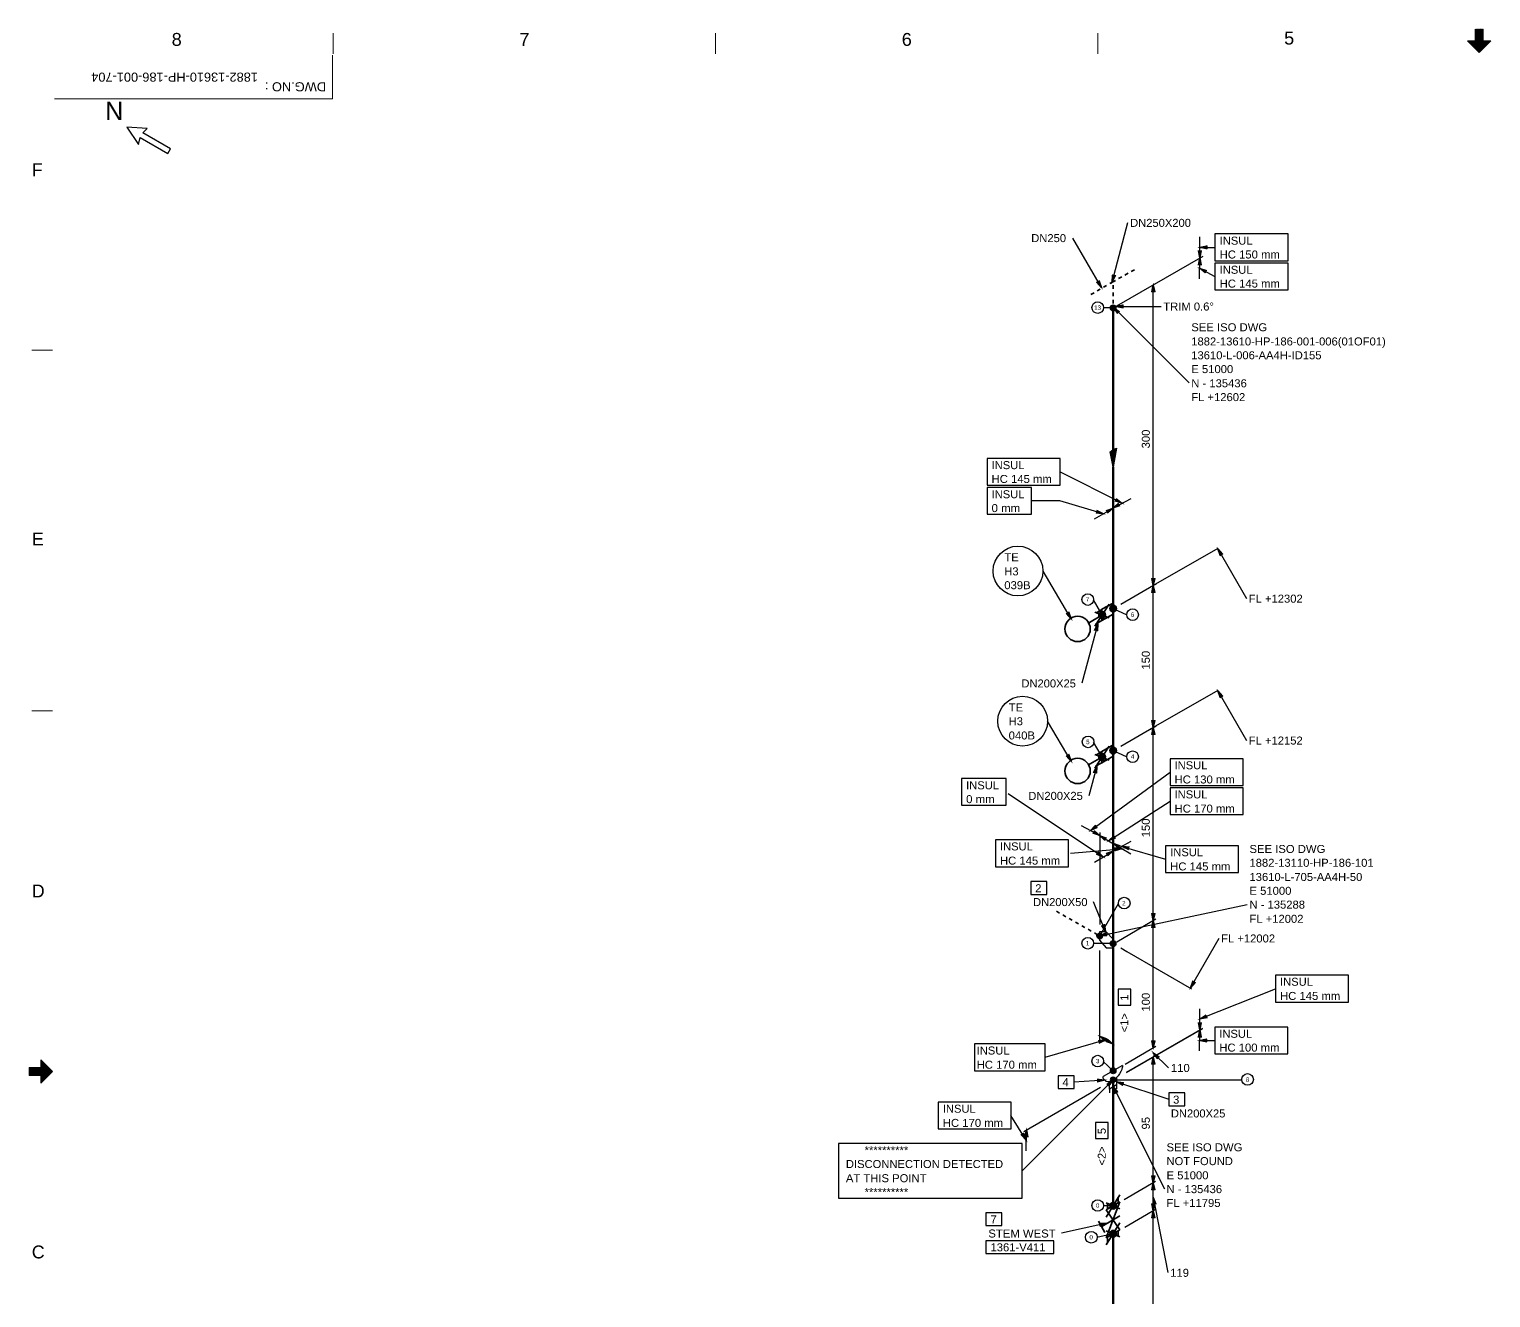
# Model space of a CAD drawing. Header units: inches. Extents: x 18 to 823, y 11 to 584.
# Drawn here: x 18.1 to 419.9, y 235.2 to 583.9 of the extents above; entities that cross this region are included whole.
import ezdxf
from ezdxf.enums import TextEntityAlignment as Align

# ---------------------------------------------------------------- set-up
doc = ezdxf.new("R2010")
doc.units = ezdxf.units.IN
doc.header["$MEASUREMENT"] = 0
for name, color, linetype in [('BG 0 -1', 7, 'Continuous'), ('DIMLINES', 7, 'Continuous'), ('DIMTEXT', 7, 'Continuous'), ('FITTINGS', 7, 'Continuous'), ('FRAME', 7, 'Continuous'), ('ISOTEXT', 7, 'Continuous'), ('PIPE', 7, 'Continuous'), ('WELDS', 7, 'Continuous')]:
    doc.layers.add(name, color=color, linetype=linetype)
doc.styles.add('Arial', font='arial.ttf')

msp = doc.modelspace()

# ---------------------------------------------------------------- hatches: boundary and pattern name
at = {"layer": 'DIMLINES', "linetype": 'Continuous'}
for points in [[(339.56, 523), (339.96, 521.08), (340.36, 523)], [(341.88, 524.36), (339.96, 523.96), (341.88, 523.56)], [(340.36, 519.16), (339.96, 521.08), (339.56, 519.16)], [(341.72, 517.64), (339.88, 518.2), (341.4, 517)], [(327.56, 511.72), (327.16, 513.64), (326.76, 511.72)], [(316.76, 454.2), (318.6, 453.64), (317.08, 454.84)], [(311.56, 450.92), (313.48, 450.76), (311.72, 451.64)], [(314.68, 451), (316.12, 452.28), (314.28, 451.64)], [(317.48, 453.56), (316.04, 452.28), (317.88, 452.92)], [(326.76, 432.92), (327.16, 431), (327.56, 432.92)], [(327.56, 429.08), (327.16, 431), (326.76, 429.08)], [(326.76, 393.88), (327.16, 391.96), (327.56, 393.88)], [(327.56, 390.04), (327.16, 391.96), (326.76, 390.04)], [(311.16, 365.08), (309.88, 363.64), (311.64, 364.44)], [(310.6, 362.92), (312.44, 362.28), (311, 363.56)], [(314.2, 361.64), (312.36, 362.28), (313.8, 361)], [(316.28, 362.2), (314.84, 360.84), (316.68, 361.56)], [(311.64, 357.08), (313.48, 356.36), (312.12, 357.72)], [(314.68, 356.76), (316.12, 358.04), (314.28, 357.4)], [(317.88, 359.56), (316.04, 360.2), (317.48, 358.92)], [(317.48, 359.32), (316.04, 358.04), (317.88, 358.68)], [(316.68, 358.12), (318.52, 358.68), (316.6, 358.92)], [(320.44, 359.16), (318.52, 359.32), (320.28, 358.44)], [(326.76, 340.84), (327.16, 338.92), (327.56, 340.84)], [(327.56, 337), (327.16, 338.92), (326.76, 337)], [(339.56, 310.84), (339.96, 308.92), (340.36, 310.84)], [(341.56, 312.92), (339.96, 311.88), (341.88, 312.2)], [(312.36, 305.24), (314.12, 306.12), (312.2, 305.96)], [(314.2, 306.52), (312.36, 307.16), (313.8, 305.88)], [(314.2, 305.64), (316.04, 305), (314.6, 306.28)], [(326.76, 305.88), (327.16, 303.96), (327.56, 305.88)], [(340.36, 306.92), (339.96, 308.84), (339.56, 306.92)], [(341.8, 306.36), (339.88, 305.96), (341.8, 305.56)], [(327.56, 299.48), (327.16, 301.4), (326.76, 299.48)], [(328.76, 301.48), (327.16, 302.6), (328.28, 301)], [(292.68, 279.48), (292.28, 281.4), (291.88, 279.48)], [(290.84, 280.04), (292.2, 278.6), (291.48, 280.44)], [(326.76, 268.76), (327.16, 266.84), (327.56, 268.76)], [(327.56, 264.92), (327.16, 266.84), (326.76, 264.92)], [(327.88, 261.08), (327.16, 262.92), (327.16, 261)], [(326.76, 261.08), (327.16, 259.16), (327.56, 261.08)], [(327.56, 257.24), (327.16, 259.16), (326.76, 257.24)]]:
    msp.add_hatch(color=2, dxfattribs=at).paths.add_polyline_path(points)
at = {"layer": 'ISOTEXT', "linetype": 'Continuous'}
for points in [[(311.64, 514.36), (312.92, 512.92), (312.28, 514.76)], [(315.96, 516.36), (315.88, 514.44), (316.76, 516.2)], [(317.8, 506.36), (316.2, 507.48), (317.32, 505.88)], [(318.76, 508.12), (316.84, 507.72), (318.76, 507.32)], [(346.2, 439.64), (344.92, 441.08), (345.56, 439.24)], [(303.32, 423.32), (304.6, 421.88), (303.96, 423.72)], [(311.8, 418.6), (311.88, 420.52), (311, 418.76)], [(346.2, 400.6), (344.92, 402.04), (345.56, 400.2)], [(303.32, 384.2), (304.6, 382.76), (303.96, 384.6)], [(311.56, 379.48), (311.64, 381.4), (310.76, 379.64)], [(313, 337.48), (314.04, 335.88), (313.72, 337.8)], [(314.12, 335.56), (312.36, 334.76), (314.28, 334.76)], [(338.04, 322.28), (337.4, 320.44), (338.68, 321.88)], [(311.88, 294.6), (313.8, 295.08), (311.88, 295.32)], [(314.92, 293.48), (316.04, 295.08), (314.44, 293.96)], [(317.32, 291.8), (316.12, 293.32), (316.6, 291.4)], [(318.92, 294.36), (317, 294.6), (318.68, 293.64)], [(312.6, 254.92), (314.36, 255.72), (312.44, 255.72)]]:
    msp.add_hatch(color=2, dxfattribs=at).paths.add_polyline_path(points)
at = {"layer": 'WELDS', "linetype": 'Continuous'}
h = msp.add_hatch(color=7, dxfattribs=at)
edge = h.paths.add_edge_path()
edge.add_arc((316.12, 507.32), 0.76, 0, 360)
h = msp.add_hatch(color=7, dxfattribs=at)
edge = h.paths.add_edge_path()
edge.add_arc((313.08, 422.92), 0.92, 0, 360)
h = msp.add_hatch(color=7, dxfattribs=at)
edge = h.paths.add_edge_path()
edge.add_arc((316.12, 424.68), 0.92, 0, 360)
h = msp.add_hatch(color=7, dxfattribs=at)
edge = h.paths.add_edge_path()
edge.add_arc((316.12, 385.64), 0.92, 0, 360)
h = msp.add_hatch(color=7, dxfattribs=at)
edge = h.paths.add_edge_path()
edge.add_arc((313.08, 383.88), 0.92, 0, 360)
h = msp.add_hatch(color=7, dxfattribs=at)
edge = h.paths.add_edge_path()
edge.add_arc((312.44, 334.68), 0.76, 0, 360)
h = msp.add_hatch(color=7, dxfattribs=at)
edge = h.paths.add_edge_path()
edge.add_arc((316.12, 332.6), 0.76, 0, 360)
h = msp.add_hatch(color=7, dxfattribs=at)
edge = h.paths.add_edge_path()
edge.add_arc((316.12, 297.64), 0.76, 0, 360)
h = msp.add_hatch(color=7, dxfattribs=at)
edge = h.paths.add_edge_path()
edge.add_arc((316.12, 295.16), 0.72, 0, 360)
h = msp.add_hatch(color=7, dxfattribs=at)
edge = h.paths.add_edge_path()
edge.add_arc((316.12, 260.52), 0.92, 0, 360)
h = msp.add_hatch(color=7, dxfattribs=at)
edge = h.paths.add_edge_path()
edge.add_arc((316.12, 252.84), 0.92, 0, 360)

# ---------------------------------------------------------------- linework, layer by layer
at = {"layer": 'BG 0 -1', "color": 7, "linetype": 'Continuous', "lineweight": 9}
for p, q in [((101.7, 577.17), (101.7, 582.83)), ((206.83, 577.17), (206.83, 582.83)), ((311.95, 577.17), (311.95, 582.83)), ((415.69, 580.74), (415.69, 583.92)), ((415.69, 583.88), (417.82, 581.76)), ((415.69, 583.75), (417.82, 581.63)), ((415.69, 583.63), (417.82, 581.51)), ((415.69, 583.5), (417.82, 581.38)), ((415.69, 583.38), (417.82, 581.26)), ((415.69, 583.25), (417.82, 581.13)), ((415.69, 583.13), (417.82, 581.01)), ((415.69, 583), (417.82, 580.88)), ((415.69, 582.88), (417.82, 580.76)), ((415.69, 582.75), (418.83, 579.62)), ((415.69, 582.63), (418.76, 579.56)), ((415.78, 583.92), (417.82, 581.88)), ((415.91, 583.92), (417.82, 582.01)), ((416.03, 583.92), (417.82, 582.13)), ((416.16, 583.92), (417.82, 582.26)), ((416.28, 583.92), (417.82, 582.38)), ((416.41, 583.92), (417.82, 582.51)), ((416.53, 583.92), (417.82, 582.63)), ((416.66, 583.92), (417.82, 582.76)), ((416.76, 577.56), (416.76, 583.22)), ((416.78, 583.92), (417.82, 582.88)), ((416.91, 583.92), (417.82, 583.01)), ((417.03, 583.92), (417.82, 583.13)), ((417.16, 583.92), (417.82, 583.26)), ((417.28, 583.92), (417.82, 583.38)), ((417.41, 583.92), (417.82, 583.51)), ((417.53, 583.92), (417.82, 583.63)), ((417.66, 583.92), (417.82, 583.76)), ((417.78, 583.92), (417.82, 583.88)), ((417.82, 580.74), (417.82, 583.92)), ((413.57, 580.74), (415.69, 580.74)), ((416.76, 577.55), (413.57, 580.74)), ((413.59, 580.74), (416.76, 577.56)), ((413.71, 580.74), (416.83, 577.62)), ((413.84, 580.74), (416.89, 577.68)), ((413.96, 580.74), (416.95, 577.75)), ((414.09, 580.74), (417.01, 577.81)), ((414.21, 580.74), (417.08, 577.87)), ((414.34, 580.74), (417.14, 577.93)), ((414.46, 580.74), (417.2, 578)), ((414.59, 580.74), (417.26, 578.06)), ((414.71, 580.74), (417.33, 578.12)), ((414.84, 580.74), (417.39, 578.18)), ((414.96, 580.74), (417.45, 578.25)), ((415.09, 580.74), (417.51, 578.31)), ((415.21, 580.74), (417.58, 578.37)), ((415.34, 580.74), (417.64, 578.44)), ((415.46, 580.74), (417.7, 578.5)), ((415.59, 580.74), (417.76, 578.56)), ((415.69, 582.5), (418.7, 579.5)), ((415.69, 582.38), (418.64, 579.44)), ((415.69, 582.25), (418.58, 579.37)), ((415.69, 582.13), (418.51, 579.31)), ((415.69, 582), (418.45, 579.25)), ((415.69, 581.88), (418.39, 579.19)), ((415.69, 581.75), (418.33, 579.12)), ((415.69, 581.63), (418.26, 579.06)), ((415.69, 581.5), (418.2, 579)), ((415.69, 581.38), (418.14, 578.94)), ((415.69, 581.25), (418.08, 578.87)), ((415.69, 581.13), (418.01, 578.81)), ((415.69, 581), (417.95, 578.75)), ((415.69, 580.88), (417.89, 578.69)), ((415.69, 580.75), (417.83, 578.62)), ((419.94, 580.74), (416.76, 577.55)), ((417.82, 580.74), (419.94, 580.74)), ((417.84, 580.74), (418.89, 579.69)), ((417.96, 580.74), (418.95, 579.75)), ((418.09, 580.74), (419.01, 579.81)), ((418.21, 580.74), (419.08, 579.87)), ((418.34, 580.74), (419.14, 579.94)), ((418.46, 580.74), (419.2, 580)), ((418.59, 580.74), (419.26, 580.06)), ((418.71, 580.74), (419.33, 580.12)), ((418.84, 580.74), (419.39, 580.19)), ((418.96, 580.74), (419.45, 580.25)), ((419.09, 580.74), (419.51, 580.31)), ((419.21, 580.74), (419.58, 580.37)), ((419.34, 580.74), (419.64, 580.44)), ((419.46, 580.74), (419.7, 580.5)), ((419.59, 580.74), (419.76, 580.56)), ((419.71, 580.74), (419.83, 580.62)), ((419.84, 580.74), (419.89, 580.69)), ((101.53, 564.78), (101.53, 576.75)), ((101.53, 564.78), (25.11, 564.78)), ((24.49, 495.71), (18.83, 495.71)), ((24.49, 396.57), (18.83, 396.57)), ((18.14, 296.95), (19.67, 298.49)), ((18.14, 296.83), (19.8, 298.49)), ((18.14, 296.7), (19.92, 298.49)), ((18.14, 296.58), (20.05, 298.49)), ((18.14, 296.45), (20.17, 298.49)), ((18.14, 298.49), (18.14, 296.37)), ((18.14, 298.45), (18.17, 298.49)), ((18.14, 298.33), (18.3, 298.49)), ((18.14, 298.2), (18.42, 298.49)), ((18.14, 298.08), (18.55, 298.49)), ((18.14, 297.95), (18.67, 298.49)), ((18.14, 297.83), (18.8, 298.49)), ((18.14, 297.7), (18.92, 298.49)), ((18.14, 297.58), (19.05, 298.49)), ((18.14, 297.45), (19.17, 298.49)), ((18.14, 297.33), (19.3, 298.49)), ((18.14, 297.2), (19.42, 298.49)), ((18.14, 297.08), (19.55, 298.49)), ((21.32, 298.49), (18.14, 298.49)), ((18.17, 296.37), (20.3, 298.49)), ((18.3, 296.37), (20.42, 298.49)), ((18.42, 296.37), (20.55, 298.49)), ((18.55, 296.37), (20.67, 298.49)), ((18.67, 296.37), (20.8, 298.49)), ((18.8, 296.37), (20.92, 298.49)), ((18.93, 296.37), (21.05, 298.49)), ((19.05, 296.37), (21.17, 298.49)), ((19.18, 296.37), (21.3, 298.49)), ((19.3, 296.37), (22.43, 299.5)), ((19.43, 296.37), (22.49, 299.43)), ((19.55, 296.37), (22.56, 299.37)), ((19.68, 296.37), (22.62, 299.31)), ((19.8, 296.37), (22.68, 299.25)), ((19.93, 296.37), (22.74, 299.18)), ((20.05, 296.37), (22.81, 299.12)), ((20.18, 296.37), (22.87, 299.06)), ((20.3, 296.37), (22.93, 299)), ((20.43, 296.37), (22.99, 298.93)), ((20.55, 296.37), (23.06, 298.87)), ((20.68, 296.37), (23.12, 298.81)), ((20.8, 296.37), (23.18, 298.75)), ((20.93, 296.37), (23.24, 298.68)), ((21.05, 296.37), (23.31, 298.62)), ((21.18, 296.37), (23.37, 298.56)), ((21.3, 296.37), (23.43, 298.5)), ((21.32, 300.61), (24.5, 297.43)), ((21.32, 298.49), (21.32, 300.61)), ((21.32, 300.51), (21.37, 300.56)), ((21.32, 300.39), (21.43, 300.5)), ((21.32, 300.26), (21.49, 300.43)), ((21.32, 300.14), (21.56, 300.37)), ((21.32, 300.01), (21.62, 300.31)), ((21.32, 299.89), (21.68, 300.25)), ((21.32, 299.76), (21.74, 300.18)), ((21.32, 299.63), (21.81, 300.12)), ((21.32, 299.51), (21.87, 300.06)), ((21.32, 299.38), (21.93, 300)), ((21.32, 299.26), (21.99, 299.93)), ((21.32, 299.13), (22.06, 299.87)), ((21.32, 299.01), (22.12, 299.81)), ((21.32, 298.88), (22.18, 299.75)), ((21.32, 298.76), (22.24, 299.68)), ((21.32, 298.63), (22.31, 299.62)), ((21.32, 298.51), (22.37, 299.56)), ((21.32, 296.26), (23.49, 298.43)), ((21.32, 296.13), (23.56, 298.37)), ((21.32, 296.01), (23.62, 298.31)), ((21.32, 295.88), (23.68, 298.25)), ((21.32, 295.76), (23.74, 298.18)), ((21.32, 295.63), (23.81, 298.12)), ((21.32, 295.51), (23.87, 298.06)), ((21.32, 295.38), (23.93, 298)), ((21.32, 295.26), (23.99, 297.93)), ((21.32, 295.13), (24.06, 297.87)), ((21.32, 295.01), (24.12, 297.81)), ((21.32, 294.88), (24.18, 297.75)), ((21.32, 294.76), (24.24, 297.68)), ((21.32, 294.63), (24.31, 297.62)), ((21.32, 294.51), (24.37, 297.56)), ((21.32, 294.38), (24.43, 297.5)), ((21.32, 294.26), (24.49, 297.43)), ((24.5, 297.43), (21.32, 294.24)), ((21.32, 296.37), (18.14, 296.37)), ((21.32, 294.24), (21.32, 296.37))]:
    msp.add_line(p, q, dxfattribs=at)
at = {"layer": 'DIMLINES', "color": 2, "linetype": 'Continuous', "lineweight": 30}
for p, q in [((339.96, 521.08), (339.96, 526.84)), ((364.2, 527.64), (344.12, 527.64)), ((344.12, 527.64), (344.12, 520.28)), ((364.2, 520.28), (364.2, 527.64)), ((339.96, 521.08), (339.56, 523)), ((339.56, 523), (340.36, 523)), ((339.96, 523.96), (341.88, 524.36)), ((341.88, 523.56), (339.96, 523.96)), ((339.96, 523.96), (344.12, 523.96)), ((340.36, 523), (339.96, 521.08)), ((341.88, 524.36), (341.88, 523.56)), ((340.76, 521.48), (317.08, 507.8)), ((339.56, 519.16), (339.96, 521.08)), ((340.36, 519.16), (339.56, 519.16)), ((339.88, 515.32), (339.96, 521.08)), ((339.96, 521.08), (340.36, 519.16)), ((344.12, 520.28), (364.2, 520.28)), ((364.2, 519.64), (344.12, 519.64)), ((344.12, 519.64), (344.12, 512.28)), ((364.2, 512.28), (364.2, 519.64)), ((339.88, 518.2), (341.72, 517.64)), ((341.4, 517), (339.88, 518.2)), ((339.88, 518.2), (344.12, 515.96)), ((341.72, 517.64), (341.4, 517)), ((326.76, 511.72), (327.16, 513.64)), ((327.56, 511.72), (326.76, 511.72)), ((327.16, 513.64), (327.56, 511.72)), ((327.16, 431), (327.16, 513.64)), ((344.12, 512.28), (364.2, 512.28)), ((301.56, 465.96), (281.48, 465.96)), ((281.48, 465.96), (281.48, 458.6)), ((318.6, 453.64), (301.48, 462.28)), ((301.56, 458.6), (301.56, 465.96)), ((281.48, 458.6), (301.56, 458.6)), ((293.72, 457.96), (281.48, 457.96)), ((281.48, 457.96), (281.48, 450.6)), ((301.48, 454.28), (293.64, 454.28)), ((293.72, 450.6), (293.72, 457.96)), ((313.48, 450.76), (301.48, 454.28)), ((316.04, 452.28), (321.08, 454.92)), ((316.76, 454.2), (317.08, 454.84)), ((318.6, 453.64), (316.76, 454.2)), ((317.08, 454.84), (318.6, 453.64)), ((281.48, 450.6), (293.72, 450.6)), ((311, 449.32), (316.12, 452.28)), ((311.56, 450.92), (311.72, 451.64)), ((313.48, 450.76), (311.56, 450.92)), ((311.72, 451.64), (313.48, 450.76)), ((314.28, 451.64), (316.12, 452.28)), ((314.68, 451), (314.28, 451.64)), ((316.12, 452.28), (314.68, 451)), ((316.04, 452.28), (317.48, 453.56)), ((317.88, 452.92), (316.04, 452.28)), ((316.12, 453.16), (316.12, 451.24)), ((316.12, 453.16), (316.12, 451.24)), ((317.48, 453.56), (317.88, 452.92)), ((327.24, 431.08), (345, 441.32)), ((318.2, 425.88), (327.24, 431.08)), ((327.96, 431.4), (326.36, 430.52)), ((327.16, 431), (326.76, 432.92)), ((326.76, 432.92), (327.56, 432.92)), ((326.76, 429.08), (327.16, 431)), ((327.56, 432.92), (327.16, 431)), ((327.16, 431), (327.56, 429.08)), ((327.16, 391.96), (327.16, 431)), ((327.56, 429.08), (326.76, 429.08)), ((327.24, 392.04), (345, 402.28)), ((327.16, 391.96), (326.76, 393.88)), ((326.76, 393.88), (327.56, 393.88)), ((327.56, 393.88), (327.16, 391.96)), ((318.2, 386.84), (327.24, 392.04)), ((327.96, 392.36), (326.36, 391.48)), ((326.76, 390.04), (327.16, 391.96)), ((327.56, 390.04), (326.76, 390.04)), ((327.16, 391.96), (327.56, 390.04)), ((327.16, 338.92), (327.16, 391.96)), ((351.88, 383.4), (331.8, 383.4)), ((331.8, 383.4), (331.8, 376.04)), ((351.88, 376.04), (351.88, 383.4)), ((286.68, 377.96), (274.44, 377.96)), ((274.44, 377.96), (274.44, 370.6)), ((286.68, 370.6), (286.68, 377.96)), ((309.88, 363.64), (331.8, 379.72)), ((331.8, 376.04), (351.88, 376.04)), ((351.88, 375.4), (331.8, 375.4)), ((331.8, 375.4), (331.8, 368.04)), ((351.88, 368.04), (351.88, 375.4)), ((274.44, 370.6), (286.68, 370.6)), ((314.84, 360.84), (331.8, 371.72)), ((331.8, 368.04), (351.88, 368.04)), ((307.32, 365.08), (312.44, 362.28)), ((309.88, 363.64), (311.16, 365.08)), ((311.64, 364.44), (309.88, 363.64)), ((310.6, 362.92), (311, 363.56)), ((312.44, 362.28), (310.6, 362.92)), ((311, 363.56), (312.44, 362.28)), ((311.16, 365.08), (311.64, 364.44)), ((312.36, 362.28), (314.2, 361.64)), ((313.8, 361), (312.36, 362.28)), ((312.36, 362.28), (317.32, 359.4)), ((312.44, 363.08), (312.44, 337.88)), ((314.2, 361.64), (313.8, 361)), ((314.84, 360.84), (316.28, 362.2)), ((316.28, 362.2), (316.68, 361.56)), ((303.88, 361.08), (283.8, 361.08)), ((283.8, 361.08), (283.8, 353.72)), ((303.88, 353.72), (303.88, 361.08)), ((311, 355), (316.12, 358.04)), ((311.64, 357.08), (312.12, 357.72)), ((312.12, 357.72), (313.48, 356.36)), ((314.28, 357.4), (316.12, 358.04)), ((316.12, 358.04), (314.68, 356.76)), ((316.68, 361.56), (314.84, 360.84)), ((316.04, 358.04), (321.08, 360.76)), ((316.04, 360.2), (317.88, 359.56)), ((317.48, 358.92), (316.04, 360.2)), ((316.04, 360.2), (321, 357.24)), ((316.04, 358.04), (317.48, 359.32)), ((317.88, 358.68), (316.04, 358.04)), ((316.12, 361.08), (316.12, 359.16)), ((316.68, 358.12), (316.6, 358.92)), ((316.6, 358.92), (318.52, 358.68)), ((318.52, 358.68), (316.68, 358.12)), ((317.88, 359.56), (317.48, 358.92)), ((317.48, 359.32), (317.88, 358.68)), ((318.52, 359.32), (320.44, 359.16)), ((320.28, 358.44), (318.52, 359.32)), ((318.52, 359.32), (330.52, 355.8)), ((320.44, 359.16), (320.28, 358.44)), ((350.6, 359.48), (330.52, 359.48)), ((330.52, 359.48), (330.52, 352.12)), ((350.6, 352.12), (350.6, 359.48)), ((283.8, 353.72), (303.88, 353.72)), ((313.48, 356.36), (311.64, 357.08)), ((314.68, 356.76), (314.28, 357.4)), ((330.52, 352.12), (350.6, 352.12)), ((327.88, 339.32), (317.16, 333)), ((327.16, 338.92), (326.76, 340.84)), ((326.76, 340.84), (327.56, 340.84)), ((326.76, 337), (327.16, 338.92)), ((327.56, 340.84), (327.16, 338.92)), ((327.16, 338.92), (327.56, 337)), ((327.16, 303.96), (327.16, 338.92)), ((327.56, 337), (326.76, 337)), ((312.44, 306.12), (312.44, 330.68)), ((318.2, 331.4), (319.88, 330.44)), ((319.88, 330.44), (337.64, 320.2)), ((380.84, 323.88), (360.76, 323.88)), ((360.76, 323.88), (360.76, 316.52)), ((380.84, 316.52), (380.84, 323.88)), ((339.96, 311.88), (360.76, 320.2)), ((339.96, 308.92), (339.96, 314.68)), ((360.76, 316.52), (380.84, 316.52)), ((339.96, 308.92), (339.56, 310.84)), ((339.56, 310.84), (340.36, 310.84)), ((339.96, 311.88), (341.56, 312.92)), ((341.88, 312.2), (339.96, 311.88)), ((340.36, 310.84), (339.96, 308.92)), ((341.56, 312.92), (341.88, 312.2)), ((364.12, 309.64), (344.04, 309.64)), ((344.04, 309.64), (344.04, 302.28)), ((364.12, 302.28), (364.12, 309.64)), ((314.12, 306.12), (297.32, 301.32)), ((312.2, 305.96), (314.12, 306.12)), ((312.36, 305.24), (312.2, 305.96)), ((312.36, 307.16), (314.2, 306.52)), ((313.8, 305.88), (312.36, 307.16)), ((312.36, 307.16), (316.04, 305)), ((314.12, 306.12), (312.36, 305.24)), ((314.2, 306.52), (313.8, 305.88)), ((314.2, 305.64), (314.6, 306.28)), ((316.04, 305), (314.2, 305.64)), ((314.6, 306.28), (316.04, 305)), ((316.12, 304.12), (316.12, 306.04)), ((340.68, 309.24), (319.72, 297.16)), ((340.68, 309.16), (319.72, 297.08)), ((327.16, 303.96), (326.76, 305.88)), ((326.76, 305.88), (327.56, 305.88)), ((327.56, 305.88), (327.16, 303.96)), ((339.56, 306.92), (339.96, 308.84)), ((340.36, 306.92), (339.56, 306.92)), ((339.88, 303.08), (339.96, 308.84)), ((339.88, 305.96), (341.8, 306.36)), ((341.8, 305.56), (339.88, 305.96)), ((339.88, 305.96), (344.04, 305.96)), ((339.96, 308.84), (340.36, 306.92)), ((341.8, 306.36), (341.8, 305.56)), ((297.48, 305), (278.04, 305)), ((278.04, 305), (278.04, 297.64)), ((297.48, 297.64), (297.48, 305)), ((327.88, 304.28), (319.4, 299.4)), ((326.76, 299.48), (327.16, 301.4)), ((327.16, 302.6), (328.76, 301.48)), ((328.28, 301), (327.16, 302.6)), ((327.16, 302.6), (331.32, 298.44)), ((327.16, 301.4), (327.56, 299.48)), ((327.16, 266.84), (327.16, 301.4)), ((328.76, 301.48), (328.28, 301)), ((344.04, 302.28), (364.12, 302.28)), ((278.04, 297.64), (297.48, 297.64)), ((327.56, 299.48), (326.76, 299.48)), ((291.56, 280.92), (312.68, 293.16)), ((288.12, 289), (268.04, 289)), ((268.04, 289), (268.04, 281.64)), ((292.2, 278.6), (288.04, 285.32)), ((288.12, 281.64), (288.12, 289)), ((268.04, 281.64), (288.12, 281.64)), ((291.88, 279.48), (292.28, 281.4)), ((292.2, 275.64), (292.28, 281.4)), ((292.28, 281.4), (292.68, 279.48)), ((290.84, 280.04), (291.48, 280.44)), ((292.2, 278.6), (290.84, 280.04)), ((291.48, 280.44), (292.2, 278.6)), ((292.68, 279.48), (291.88, 279.48)), ((327.8, 267.16), (319.16, 262.12)), ((327.16, 266.84), (326.76, 268.76)), ((326.76, 268.76), (327.56, 268.76)), ((326.76, 264.92), (327.16, 266.84)), ((327.56, 268.76), (327.16, 266.84)), ((327.16, 266.84), (327.56, 264.92)), ((327.16, 259.16), (327.16, 266.84)), ((327.56, 264.92), (326.76, 264.92)), ((327.16, 262.92), (327.88, 261.08)), ((327.16, 261), (327.16, 262.92)), ((327.16, 262.92), (331.16, 242.2)), ((327.96, 259.56), (319.32, 254.52)), ((327.16, 259.16), (326.76, 261.08)), ((326.76, 261.08), (327.56, 261.08)), ((326.76, 257.24), (327.16, 259.16)), ((327.56, 257.24), (326.76, 257.24)), ((327.56, 261.08), (327.16, 259.16)), ((327.88, 261.08), (327.16, 261)), ((327.16, 259.16), (327.56, 257.24)), ((327.16, 179.72), (327.16, 259.16))]:
    msp.add_line(p, q, dxfattribs=at)
at = {"layer": 'DIMLINES', "color": 2, "linetype": 'Continuous', "lineweight": 30, "const_width": 0.3}
for points in [[(341.88, 524.36), (339.96, 523.96), (341.88, 523.56)], [(339.56, 523), (339.96, 521.08), (340.36, 523)], [(341.72, 517.64), (339.88, 518.2), (341.4, 517)], [(340.36, 519.16), (339.96, 521.08), (339.56, 519.16)], [(327.56, 511.72), (327.16, 513.64), (326.76, 511.72)], [(316.76, 454.2), (318.6, 453.64), (317.08, 454.84)], [(311.56, 450.92), (313.48, 450.76), (311.72, 451.64)], [(314.68, 451), (316.12, 452.28), (314.28, 451.64)], [(317.48, 453.56), (316.04, 452.28), (317.88, 452.92)], [(326.76, 432.92), (327.16, 431), (327.56, 432.92)], [(327.56, 429.08), (327.16, 431), (326.76, 429.08)], [(326.76, 393.88), (327.16, 391.96), (327.56, 393.88)], [(327.56, 390.04), (327.16, 391.96), (326.76, 390.04)], [(311.16, 365.08), (309.88, 363.64), (311.64, 364.44)], [(310.6, 362.92), (312.44, 362.28), (311, 363.56)], [(314.2, 361.64), (312.36, 362.28), (313.8, 361)], [(316.28, 362.2), (314.84, 360.84), (316.68, 361.56)], [(311.64, 357.08), (313.48, 356.36), (312.12, 357.72)], [(314.68, 356.76), (316.12, 358.04), (314.28, 357.4)], [(317.88, 359.56), (316.04, 360.2), (317.48, 358.92)], [(317.48, 359.32), (316.04, 358.04), (317.88, 358.68)], [(316.68, 358.12), (318.52, 358.68), (316.6, 358.92)], [(320.44, 359.16), (318.52, 359.32), (320.28, 358.44)], [(326.76, 340.84), (327.16, 338.92), (327.56, 340.84)], [(327.56, 337), (327.16, 338.92), (326.76, 337)], [(341.56, 312.92), (339.96, 311.88), (341.88, 312.2)], [(339.56, 310.84), (339.96, 308.92), (340.36, 310.84)], [(340.36, 306.92), (339.96, 308.84), (339.56, 306.92)], [(314.2, 306.52), (312.36, 307.16), (313.8, 305.88)], [(312.36, 305.24), (314.12, 306.12), (312.2, 305.96)], [(314.2, 305.64), (316.04, 305), (314.6, 306.28)], [(326.76, 305.88), (327.16, 303.96), (327.56, 305.88)], [(341.8, 306.36), (339.88, 305.96), (341.8, 305.56)], [(328.76, 301.48), (327.16, 302.6), (328.28, 301)], [(327.56, 299.48), (327.16, 301.4), (326.76, 299.48)], [(292.68, 279.48), (292.28, 281.4), (291.88, 279.48)], [(290.84, 280.04), (292.2, 278.6), (291.48, 280.44)], [(326.76, 268.76), (327.16, 266.84), (327.56, 268.76)], [(327.56, 264.92), (327.16, 266.84), (326.76, 264.92)], [(326.76, 261.08), (327.16, 259.16), (327.56, 261.08)], [(327.88, 261.08), (327.16, 262.92), (327.16, 261)], [(327.56, 257.24), (327.16, 259.16), (326.76, 257.24)]]:
    msp.add_lwpolyline(points, close=True, dxfattribs=at)
at = {"layer": 'FITTINGS', "color": 7, "linetype": 'Continuous', "lineweight": 30}
for p, q in [((315.3, 467.8), (316.9, 468.7)), ((316.1, 463.6), (315.3, 467.8)), ((315.4, 467.8), (316.8, 468.6)), ((315.4, 467.8), (316.6, 468.6)), ((316.1, 464.1), (315.4, 467.8)), ((316.1, 464.6), (315.4, 467.8)), ((315.6, 467.9), (316.6, 468.5)), ((316.1, 465), (315.6, 467.9)), ((315.7, 468), (316.4, 468.4)), ((316.1, 465.4), (315.7, 468)), ((315.8, 468.1), (316.3, 468.4)), ((316.1, 465.8), (315.8, 468.1)), ((315.9, 468.2), (316.2, 468.3)), ((316.1, 466.3), (315.9, 468.2)), ((316.1, 466.7), (316, 468.2)), ((316, 468.2), (316.1, 468.2)), ((316.1, 468.2), (317, 468.8)), ((317, 468.8), (316.1, 463.6)), ((316.9, 468.7), (316.1, 464.1)), ((316.8, 468.6), (316.1, 464.6)), ((316.6, 468.6), (316.1, 465)), ((316.6, 468.5), (316.1, 465.4)), ((316.4, 468.4), (316.1, 465.8)), ((316.3, 468.4), (316.1, 466.3)), ((316.2, 468.3), (316.1, 466.7)), ((316.1, 468.2), (316.1, 463.6))]:
    msp.add_line(p, q, dxfattribs=at)
at = {"layer": 'FITTINGS', "color": 7, "linetype": 'Continuous', "lineweight": 35}
for p, q in [((316.1, 426.2), (313, 424.5)), ((316.1, 424.6), (316.1, 426.2)), ((313, 422.9), (309.2, 420.6)), ((313, 424.4), (311.4, 423.4)), ((313, 424.5), (313, 421.4)), ((313, 421.4), (316.1, 423.1)), ((316.1, 423.1), (316.1, 424.6)), ((313, 421.4), (311.3, 420.4)), ((316.1, 387.2), (313, 385.4)), ((316.1, 385.6), (316.1, 387.2)), ((313, 383.8), (309.2, 381.6)), ((313, 382.3), (311.3, 381.4)), ((313, 385.4), (311.4, 384.4)), ((313, 385.4), (313, 382.3)), ((313, 382.3), (316.1, 384.1)), ((316.1, 384.1), (316.1, 385.6)), ((318, 261.6), (314.2, 251.7)), ((317.5, 261.3), (314.6, 259.7)), ((316.1, 260.5), (318, 261.6)), ((317.5, 262.7), (317.5, 261.3)), ((318, 257.8), (313, 254.8)), ((314.2, 259.4), (316.1, 260.5)), ((318, 253.9), (314.2, 259.4)), ((314.6, 259.7), (314.6, 261.1)), ((313.8, 253.2), (312.1, 256.3)), ((314.2, 251.7), (318, 253.9)), ((314.6, 252), (317.5, 253.6)), ((317.5, 253.6), (317.5, 252.2)), ((314.6, 250.6), (314.6, 252))]:
    msp.add_line(p, q, dxfattribs=at)
for centre in [(306.36, 419.08), (306.36, 380.04)]:
    msp.add_circle(centre, 3.48, dxfattribs=at)
at = {"layer": 'FRAME', "color": 2, "linetype": 'Continuous', "lineweight": 30}
for p, q in [((45, 557), (48.2, 552.2)), ((50.6, 556.6), (45, 557)), ((49.4, 555.4), (50.6, 556.6)), ((57, 551), (49.4, 555.4)), ((48.2, 552.2), (48.6, 554.2)), ((48.6, 554.2), (56.2, 549.8)), ((56.2, 549.8), (57, 551))]:
    msp.add_line(p, q, dxfattribs=at)
at = {"layer": 'ISOTEXT', "color": 2, "linetype": 'Continuous', "lineweight": 30}
for p, q in [((315.88, 514.44), (320.2, 530.76)), ((312.92, 512.92), (305.08, 526.52)), ((311.64, 514.36), (312.28, 514.76)), ((312.92, 512.92), (311.64, 514.36)), ((312.28, 514.76), (312.92, 512.92)), ((315.88, 514.44), (315.96, 516.36)), ((316.76, 516.2), (315.88, 514.44)), ((315.96, 516.36), (316.76, 516.2)), ((316.12, 507.32), (313.4, 507.32)), ((316.2, 507.48), (337, 486.68)), ((316.2, 507.48), (317.8, 506.36)), ((317.32, 505.88), (316.2, 507.48)), ((316.84, 507.72), (318.76, 508.12)), ((316.84, 507.72), (329.32, 507.72)), ((318.76, 507.32), (316.84, 507.72)), ((317.8, 506.36), (317.32, 505.88)), ((318.76, 508.12), (318.76, 507.32)), ((344.92, 441.08), (352.76, 427.48)), ((344.92, 441.08), (346.2, 439.64)), ((345.56, 439.24), (344.92, 441.08)), ((346.2, 439.64), (345.56, 439.24)), ((304.6, 421.88), (296.84, 435)), ((313.08, 422.92), (310.68, 427.08)), ((303.32, 423.32), (303.96, 423.72)), ((304.6, 421.88), (303.32, 423.32)), ((303.96, 423.72), (304.6, 421.88)), ((316.12, 424.68), (319.88, 422.92)), ((311.88, 420.52), (307.56, 404.2)), ((311, 418.76), (311.88, 420.52)), ((311.8, 418.6), (311, 418.76)), ((311.88, 420.52), (311.8, 418.6)), ((344.92, 402.04), (352.76, 388.44)), ((344.92, 402.04), (346.2, 400.6)), ((345.56, 400.2), (344.92, 402.04)), ((346.2, 400.6), (345.56, 400.2)), ((304.6, 382.76), (298.12, 393.72)), ((313.08, 383.88), (310.76, 387.96)), ((303.32, 384.2), (303.96, 384.6)), ((304.6, 382.76), (303.32, 384.2)), ((303.96, 384.6), (304.6, 382.76)), ((316.12, 385.64), (319.88, 383.88)), ((311.64, 381.4), (309.48, 373.24)), ((310.76, 379.64), (311.64, 381.4)), ((311.56, 379.48), (310.76, 379.64)), ((311.64, 381.4), (311.56, 379.48)), ((287.24, 373.8), (313.48, 356.36)), ((304.44, 357.4), (318.52, 358.68)), ((297.88, 349.64), (293.48, 349.64)), ((293.48, 349.64), (293.48, 346.12)), ((297.88, 346.12), (297.88, 349.64)), ((293.48, 346.12), (297.88, 346.12)), ((314.04, 335.88), (310.76, 344.04)), ((312.36, 334.76), (353, 343.32)), ((312.44, 334.68), (317.56, 343.64)), ((313, 337.48), (313.72, 337.8)), ((313.72, 337.8), (314.04, 335.88)), ((312.36, 334.76), (314.12, 335.56)), ((314.28, 334.76), (312.36, 334.76)), ((314.04, 335.88), (313, 337.48)), ((314.12, 335.56), (314.28, 334.76)), ((337.4, 320.44), (345.24, 334.04)), ((316.12, 332.6), (310.68, 332.6)), ((337.4, 320.44), (338.04, 322.28)), ((338.68, 321.88), (337.4, 320.44)), ((338.04, 322.28), (338.68, 321.88)), ((321, 320.04), (317.48, 320.04)), ((317.48, 320.04), (317.48, 315.64)), ((321, 315.64), (321, 320.04)), ((317.48, 315.64), (321, 315.64)), ((316.12, 297.64), (313.4, 300.2)), ((316.04, 295.08), (291.08, 270.12)), ((305.4, 296.28), (301, 296.28)), ((301, 296.28), (301, 292.76)), ((313.8, 295.08), (305.32, 294.52)), ((305.4, 292.76), (305.4, 296.28)), ((311.88, 294.6), (311.88, 295.32)), ((311.88, 295.32), (313.8, 295.08)), ((313.8, 295.08), (311.88, 294.6)), ((314.44, 293.96), (316.04, 295.08)), ((314.92, 293.48), (314.44, 293.96)), ((316.04, 295.08), (314.92, 293.48)), ((316.12, 295.16), (351.48, 295.16)), ((316.12, 293.32), (330.2, 265.16)), ((316.12, 293.32), (317.32, 291.8)), ((316.6, 291.4), (316.12, 293.32)), ((317, 294.6), (331.4, 289.8)), ((317, 294.6), (318.92, 294.36)), ((318.68, 293.64), (317, 294.6)), ((318.92, 294.36), (318.68, 293.64)), ((301, 292.76), (305.4, 292.76)), ((317.32, 291.8), (316.6, 291.4)), ((335.8, 291.56), (331.4, 291.56)), ((331.4, 291.56), (331.4, 288.04)), ((335.8, 288.04), (335.8, 291.56)), ((331.4, 288.04), (335.8, 288.04)), ((314.76, 283.4), (311.24, 283.4)), ((311.24, 283.4), (311.24, 279)), ((314.76, 279), (314.76, 283.4)), ((291.08, 277.64), (240.6, 277.64)), ((240.6, 277.64), (240.6, 262.6)), ((291.08, 262.6), (291.08, 277.64)), ((311.24, 279), (314.76, 279)), ((240.6, 262.6), (291.08, 262.6)), ((285.56, 258.6), (281.16, 258.6)), ((281.16, 258.6), (281.16, 255.08)), ((285.56, 255.08), (285.56, 258.6)), ((316.12, 260.52), (313.4, 260.52)), ((281.16, 255.08), (285.56, 255.08)), ((314.36, 255.72), (301.88, 253)), ((312.6, 254.92), (312.44, 255.72)), ((312.44, 255.72), (314.36, 255.72)), ((314.36, 255.72), (312.6, 254.92)), ((299.8, 250.92), (281.16, 250.92)), ((281.16, 250.92), (281.16, 247.4)), ((299.8, 247.4), (299.8, 250.92)), ((316.12, 252.84), (311.64, 251.8)), ((281.16, 247.4), (299.8, 247.4))]:
    msp.add_line(p, q, dxfattribs=at)
at = {"layer": 'ISOTEXT', "color": 2, "linetype": 'Continuous', "lineweight": 30, "const_width": 0.3}
for points in [[(311.64, 514.36), (312.92, 512.92), (312.28, 514.76)], [(315.96, 516.36), (315.88, 514.44), (316.76, 516.2)], [(317.8, 506.36), (316.2, 507.48), (317.32, 505.88)], [(318.76, 508.12), (316.84, 507.72), (318.76, 507.32)], [(346.2, 439.64), (344.92, 441.08), (345.56, 439.24)], [(303.32, 423.32), (304.6, 421.88), (303.96, 423.72)], [(311.8, 418.6), (311.88, 420.52), (311, 418.76)], [(346.2, 400.6), (344.92, 402.04), (345.56, 400.2)], [(303.32, 384.2), (304.6, 382.76), (303.96, 384.6)], [(311.56, 379.48), (311.64, 381.4), (310.76, 379.64)], [(313, 337.48), (314.04, 335.88), (313.72, 337.8)], [(314.12, 335.56), (312.36, 334.76), (314.28, 334.76)], [(338.04, 322.28), (337.4, 320.44), (338.68, 321.88)], [(311.88, 294.6), (313.8, 295.08), (311.88, 295.32)], [(314.92, 293.48), (316.04, 295.08), (314.44, 293.96)], [(317.32, 291.8), (316.12, 293.32), (316.6, 291.4)], [(318.92, 294.36), (317, 294.6), (318.68, 293.64)], [(312.6, 254.92), (314.36, 255.72), (312.44, 255.72)]]:
    msp.add_lwpolyline(points, close=True, dxfattribs=at)
at = {"layer": 'ISOTEXT', "color": 2, "linetype": 'Continuous', "lineweight": 30}
for centre, radius in [((311.88, 507.4), 1.6), ((289.96, 435), 6.84), ((309.16, 427.16), 1.6), ((321.48, 423), 1.6), ((291.24, 393.72), 6.84), ((309.24, 388.04), 1.6), ((321.48, 383.96), 1.6), ((319.16, 343.72), 1.6), ((309.16, 332.68), 1.6), ((311.88, 300.28), 1.6), ((353.08, 295.24), 1.6), ((311.88, 260.6), 1.6), ((310.12, 251.88), 1.6)]:
    msp.add_circle(centre, radius, dxfattribs=at)
at = {"layer": 'PIPE', "color": 7, "linetype": 'Continuous', "lineweight": 35}
for p, q in [((315.2, 513.99), (316.07, 514.48)), ((316.1, 514.5), (316.77, 514.88)), ((317.64, 515.37), (318.51, 515.86)), ((319.38, 516.35), (320.25, 516.84)), ((321.12, 517.34), (321.99, 517.83)), ((310, 511), (310.87, 511.5)), ((311.74, 512), (312.6, 512.49)), ((313.47, 512.99), (314.34, 513.49)), ((316.1, 513.53), (316.1, 512.53)), ((316.1, 511.53), (316.1, 510.53)), ((316.1, 509.53), (316.1, 508.53)), ((316.1, 507.53), (316.1, 507.3)), ((301.42, 340.99), (300.56, 341.48)), ((303.16, 339.99), (302.29, 340.49)), ((304.9, 339), (304.03, 339.49)), ((306.63, 338), (305.76, 338.5)), ((308.37, 337.01), (307.5, 337.51)), ((310.1, 336.02), (309.24, 336.51)), ((311.84, 335.02), (310.97, 335.52))]:
    msp.add_line(p, q, dxfattribs=at)
at = {"layer": 'PIPE', "color": 7, "linetype": 'Continuous', "lineweight": 50}
for p, q in [((316.1, 507.3), (316.1, 468.3)), ((316.1, 463.6), (316.1, 424.7)), ((316.1, 424.7), (316.1, 385.6)), ((316.1, 385.6), (316.1, 332.6)), ((316.1, 332.6), (316.1, 297.6)), ((316.1, 295.1), (316.1, 260.5)), ((316.1, 252.8), (316.1, 215.4))]:
    msp.add_line(p, q, dxfattribs=at)
at = {"layer": 'WELDS', "color": 7, "linetype": 'Continuous', "lineweight": 35}
for p, q in [((315, 425.9), (311.1, 419.8)), ((315, 422.1), (311.1, 423.7)), ((315, 386.9), (311.1, 380.8)), ((315, 383), (311.1, 384.6)), ((318, 263.5), (314.2, 257.4)), ((314.2, 261.3), (318, 259.7)), ((318, 255.8), (314.2, 249.8)), ((314.2, 253.6), (318, 252))]:
    msp.add_line(p, q, dxfattribs=at)
at = {"layer": 'WELDS', "color": 7, "linetype": 'Continuous', "lineweight": 25}
for p, q in [((314.2, 335.8), (312.4, 335.8)), ((312.4, 335.8), (312.4, 333.5)), ((312.4, 333.5), (314.2, 331.4)), ((316.1, 333.8), (314.2, 335.8)), ((316.1, 332.6), (316.1, 333.8)), ((314.2, 331.4), (316.1, 331.4)), ((316.1, 331.4), (316.1, 332.6)), ((318.7, 299.1), (313.4, 296.1)), ((318.2, 297.4), (317.9, 296.8)), ((318.5, 298), (318.2, 297.4)), ((318.6, 298.6), (318.5, 298)), ((318.7, 299.1), (318.7, 298.6)), ((313.4, 295.6), (313.4, 296.1)), ((313.6, 295.2), (313.4, 295.6)), ((313.9, 295), (313.6, 295.2)), ((314.2, 294.7), (313.9, 295)), ((314.6, 294.6), (314.2, 294.7)), ((315, 294.6), (314.6, 294.6)), ((315.5, 294.7), (315, 294.6)), ((315.1, 294.6), (316.1, 295.1)), ((315.1, 292.6), (315.1, 294.6)), ((317, 293.8), (315.1, 292.6)), ((316.1, 295), (315.5, 294.7)), ((316.1, 295.1), (317, 295.7)), ((316.6, 295.3), (316.1, 295)), ((317, 295.8), (316.6, 295.3)), ((317.5, 296.2), (317, 295.8)), ((317, 295.7), (317, 293.8)), ((317, 293.8), (317, 292.7)), ((317.9, 296.8), (317.5, 296.2)), ((315.1, 292.6), (315.1, 291.6))]:
    msp.add_line(p, q, dxfattribs=at)
at = {"layer": 'WELDS', "color": 7, "linetype": 'Continuous', "lineweight": 35}
for centre, radius in [((316.12, 507.32), 0.76), ((316.12, 507.32), 0.76), ((313.08, 422.92), 0.92), ((313.08, 422.92), 0.92), ((316.12, 424.68), 0.92), ((316.12, 424.68), 0.92), ((316.12, 385.64), 0.92), ((316.12, 385.64), 0.92), ((313.08, 383.88), 0.92), ((313.08, 383.88), 0.92), ((312.44, 334.68), 0.76), ((312.44, 334.68), 0.76), ((316.12, 332.6), 0.76), ((316.12, 332.6), 0.76), ((316.12, 297.64), 0.76), ((316.12, 297.64), 0.76), ((316.12, 295.16), 0.72), ((316.12, 295.16), 0.72), ((316.12, 260.52), 0.92), ((316.12, 260.52), 0.92), ((316.12, 252.84), 0.92), ((316.12, 252.84), 0.92)]:
    msp.add_circle(centre, radius, dxfattribs=at)

# ---------------------------------------------------------------- texts
at = {"layer": 'BG 0 -1', "color": 7, "style": 'Arial', "width": 1.008516}
for s, p in [('8', (58.68, 581.12)), ('7', (154.26, 581.12)), ('6', (259.39, 581.12)), ('5', (364.51, 581.46))]:
    msp.add_text(s, height=3.54, dxfattribs=at).set_placement(p, align=Align.MIDDLE)
at = {"layer": 'BG 0 -1', "color": 4, "style": 'Arial', "width": 1.010263}
msp.add_text('DWG.NO : ', height=2.5, rotation=180, dxfattribs=at).set_placement((99.75, 568.1), align=Align.MIDDLE_LEFT)
at = {"layer": 'BG 0 -1', "color": 7, "style": 'Arial'}
for s, width, p in [('F', 0.993934, (18.84, 543.5)), ('E', 1.004063, (18.84, 442.02)), ('D', 0.992063, (18.84, 345.28)), ('C', 0.992063, (18.84, 246.06))]:
    msp.add_text(s, height=3.54, dxfattribs=dict(at, width=width)).set_placement(p)
at = {"layer": 'DIMLINES', "color": 2, "style": 'Arial'}
for s, width, p in [('INSUL', 0.999439, (345.4, 524.7)), ('HC 150 mm', 1.010172, (345.4, 520.9)), ('INSUL', 0.999439, (345.4, 516.7)), ('HC 145 mm', 1.010172, (345.4, 512.9)), ('INSUL', 0.999439, (282.7, 463)), ('HC 145 mm', 1.010172, (282.7, 459.2)), ('INSUL', 0.999439, (282.7, 455)), ('0 mm', 1.021552, (282.7, 451.2)), ('INSUL', 0.999439, (333, 380.5)), ('HC 130 mm', 1.010172, (333, 376.6)), ('INSUL', 0.999439, (275.7, 375)), ('INSUL', 0.999439, (333, 372.5)), ('0 mm', 1.021552, (275.7, 371.2)), ('HC 170 mm', 1.010172, (333, 368.6)), ('INSUL', 0.999439, (285, 358.2)), ('INSUL', 0.999439, (331.8, 356.6)), ('HC 145 mm', 1.010172, (285, 354.3)), ('HC 145 mm', 1.010172, (331.8, 352.7)), ('INSUL', 0.999439, (362, 321)), ('HC 145 mm', 1.010172, (362, 317.1)), ('INSUL', 0.999439, (345.3, 306.7)), ('INSUL', 0.999439, (278.6, 302.1)), ('HC 100 mm', 1.010172, (345.3, 302.9)), ('HC 170 mm', 1.010172, (278.6, 298.2)), ('INSUL', 0.999439, (269.3, 286.1)), ('HC 170 mm', 1.010172, (269.3, 282.2))]:
    msp.add_text(s, height=2.2, dxfattribs=dict(at, width=width)).set_placement(p)
at = {"layer": 'DIMTEXT', "color": 2, "style": 'Arial', "width": 1.008516}
for s, p in [('300', (326.2, 468.7)), ('150', (326.2, 407.9)), ('150', (326.2, 361.8)), ('100', (326.2, 313.9)), ('95', (326.2, 281.5))]:
    msp.add_text(s, height=2.2, rotation=90, dxfattribs=at).set_placement(p)
for s, p in [('110', (332, 297.3)), ('119', (331.8, 241))]:
    msp.add_text(s, height=2.2, dxfattribs=at).set_placement(p)
at = {"layer": 'FRAME', "color": 2, "style": 'Arial', "width": 1.003968}
msp.add_text('1882-13610-HP-186-001-704', height=2.5, rotation=180, dxfattribs=at).set_placement((81, 572))
at = {"layer": 'FRAME', "color": 2, "style": 'Arial', "width": 0.992063}
msp.add_text('N', height=5, dxfattribs=at).set_placement((39, 559))
at = {"layer": 'ISOTEXT', "color": 2, "style": 'Arial'}
for s, height, width, p in [('DN250X200', 2.2, 0.99789, (320.8, 529.6)), ('DN250', 2.2, 1.000881, (293.6, 525.4)), ('13', 1.2, 1.008516, (310.9, 506.8)), ('TRIM 0.6°', 2.2, 1.00446, (329.9, 506.6)), ('SEE ISO DWG', 2.2, 1.00983, (337.6, 500.9)), ('1882-13610-HP-186-001-006(01OF01)', 2.2, 1.003206, (337.6, 497)), ('13610-L-006-AA4H-ID155', 2.2, 1.002891, (337.6, 493.2)), ('E 51000', 2.2, 1.007719, (337.6, 489.4)), ('N - 135436', 2.2, 1.004313, (337.6, 485.5)), ('FL +12602', 2.2, 1.004042, (337.6, 481.7)), ('TE', 2.2, 1.011406, (286.2, 437.7)), ('H3', 2.2, 0.99922, (286.2, 433.8)), ('039B', 2.2, 1.007244, (286.2, 430)), ('7', 1.2, 1.008516, (308.6, 426.6)), ('FL +12302', 2.2, 1.004042, (353.4, 426.3)), ('6', 1.2, 1.008516, (321, 422.4)), ('DN200X25', 2.2, 0.996682, (290.9, 403)), ('TE', 2.2, 1.011406, (287.4, 396.4)), ('H3', 2.2, 0.99922, (287.4, 392.6)), ('040B', 2.2, 1.007244, (287.4, 388.7)), ('5', 1.2, 1.008516, (308.7, 387.4)), ('FL +12152', 2.2, 1.004042, (353.4, 387.3)), ('4', 1.2, 1.008516, (321, 383.4)), ('DN200X25', 2.2, 0.996682, (292.8, 372.1)), ('SEE ISO DWG', 2.2, 1.00983, (353.6, 357.5)), ('1882-13110-HP-186-101', 2.2, 1.003951, (353.6, 353.7)), ('13610-L-705-AA4H-50', 2.2, 1.003202, (353.6, 349.8)), ('2', 2.2, 1.008516, (294.7, 346.7)), ('E 51000', 2.2, 1.007719, (353.6, 346)), ('DN200X50', 2.2, 0.996682, (294.1, 342.9)), ('2', 1.2, 1.008516, (318.6, 343.1)), ('N - 135288', 2.2, 1.004313, (353.6, 342.2)), ('FL +12002', 2.2, 1.004042, (353.6, 338.3)), ('FL +12002', 2.2, 1.004042, (345.8, 332.9)), ('1', 1.2, 1.008516, (308.6, 332.1)), ('3', 1.2, 1.008516, (311.4, 299.7)), ('4', 2.2, 1.008516, (302.2, 293.4)), ('8', 1.2, 1.008516, (352.6, 294.6)), ('3', 2.2, 1.008516, (332.6, 288.6)), ('DN200X25', 2.2, 0.996682, (332, 284.8)), ('SEE ISO DWG', 2.2, 1.00983, (330.8, 275.5)), ('       **********', 2.2, 1.003427, (241.8, 274.7)), ('NOT FOUND', 2.2, 0.998145, (330.8, 271.7)), (' AT THIS POINT', 2.2, 1.006015, (241.8, 267)), (' DISCONNECTION DETECTED', 2.2, 1.000587, (241.8, 270.9)), ('E 51000', 2.2, 1.007719, (330.8, 267.8)), ('       **********', 2.2, 1.003427, (241.8, 263.2)), ('N - 135436', 2.2, 1.004313, (330.8, 264)), ('0', 1.2, 1.008516, (311.4, 260)), ('FL +11795', 2.2, 1.004042, (330.8, 260.2)), ('7', 2.2, 1.008516, (282.4, 255.7)), ('STEM WEST', 2.2, 1.013742, (281.8, 251.8)), ('1361-V411', 2.2, 1.006087, (282.4, 248)), ('0', 1.2, 1.008516, (309.6, 251.3))]:
    msp.add_text(s, height=height, dxfattribs=dict(at, width=width)).set_placement(p)
for s, width, p in [('1', 1.008516, (320.3, 316.9)), ('<1>', 0.993892, (320.3, 308.2)), ('5', 1.008516, (314.1, 280.2)), ('<2>', 0.993892, (314.1, 271.6))]:
    msp.add_text(s, height=2.2, rotation=90, dxfattribs=dict(at, width=width)).set_placement(p)

doc.saveas('drawing.dxf')
